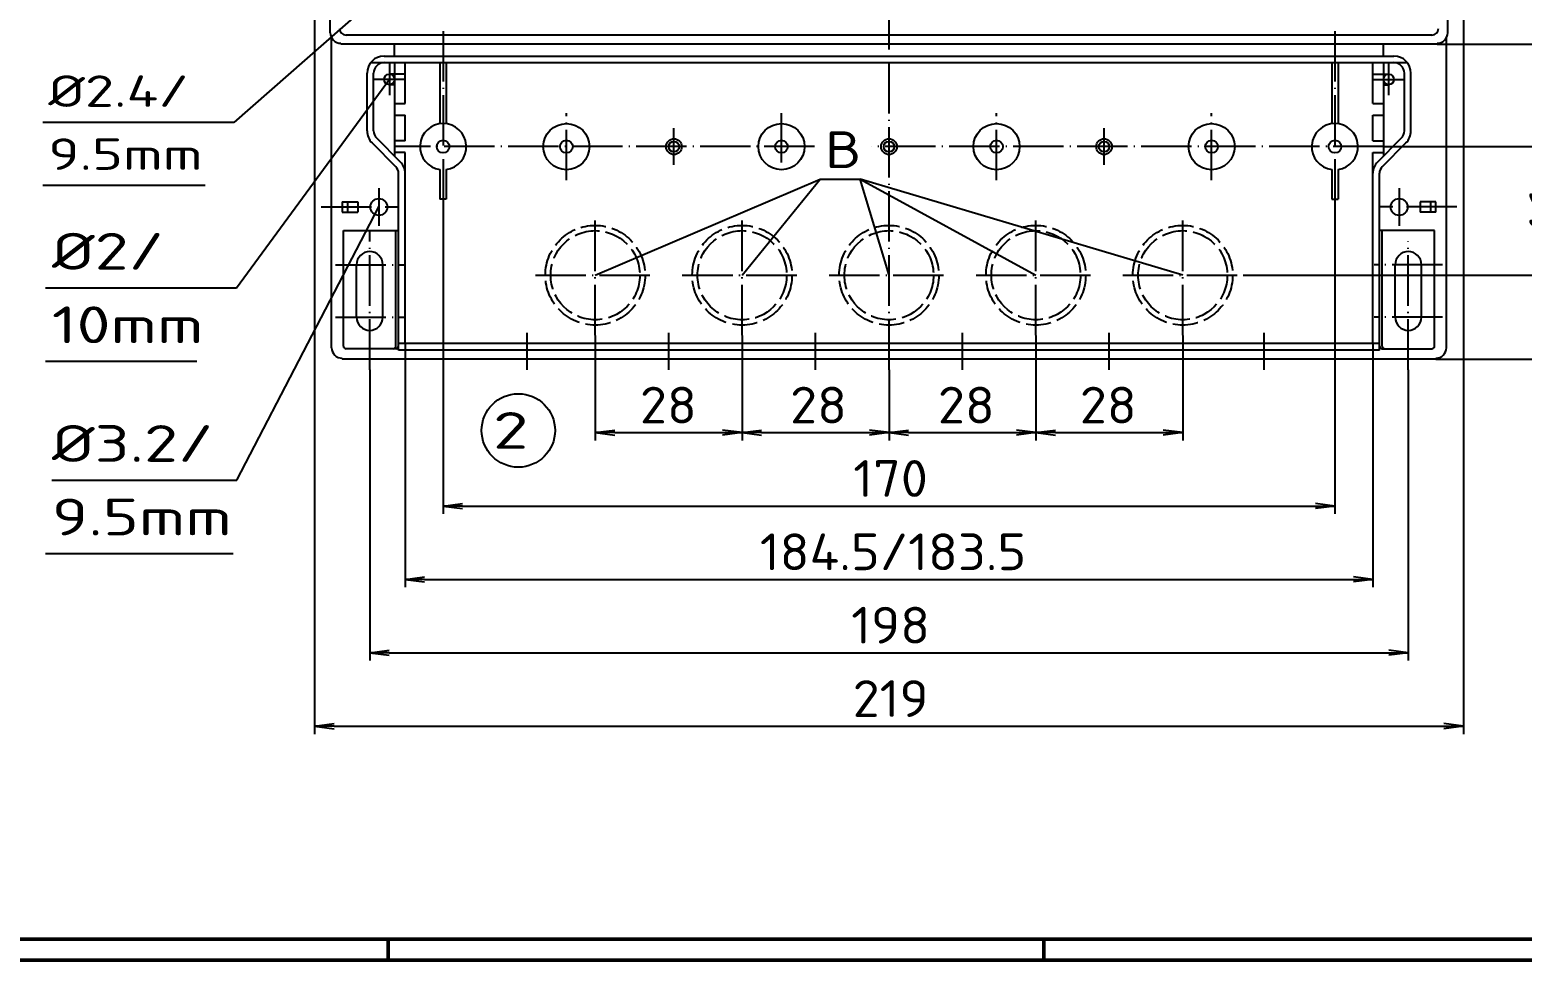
# Model space of a CAD drawing. Extents: x 1 to 840, y 1 to 593.
# Drawn here: x 267.7 to 552.2, y 1 to 178.2 of the extents above; entities that cross this region are included whole.
import ezdxf
from ezdxf.enums import TextEntityAlignment as Align

# ---------------------------------------------------------------- set-up
doc = ezdxf.new("R2010")
doc.units = 0
doc.header["$LTSCALE"] = 0.4
doc.header["$MEASUREMENT"] = 0
doc.header["$PDMODE"] = 35
doc.header["$PDSIZE"] = -2
doc.linetypes.add('ACAD_ISO02W100', pattern=[15, 12, -3])
doc.linetypes.add('ACAD_ISO04W100', pattern=[30.5, 24, -3, 0.5, -3])
doc.layers.get('0').update_dxf_attribs({"linetype": 'CONTINUOUS'})
doc.layers.get('DEFPOINTS').update_dxf_attribs({"linetype": 'CONTINUOUS'})
doc.layers.add('1', color=7, linetype='CONTINUOUS')
doc.layers.add('4', color=7, linetype='CONTINUOUS')
doc.styles.get("Standard").update_dxf_attribs({"font": 'ISOCP.shx', "width": 1.2})
doc.styles.add('STD', font='isoct.shx')
doc.dimstyles.new('PHOENIX', dxfattribs={"dimtxt": 3.5, "dimasz": 3.72, "dimexe": 1.5, "dimexo": 0, "dimgap": 2, "dimtad": 1, "dimdsep": 46, "dimtxsty": 'STANDARD', "dimblk1": '_OPEN15', "dimblk2": '_OPEN15', "dimsah": 1, "dimcen": 0, "dimclrd": 1, "dimclre": 1, "dimclrt": 5, "dimadec": 0, "dimazin": 0, "dimtfac": 0.666667, "dimtmove": 0, "dimatfit": 0, "dimldrblk": '_OPEN15', "dimfxl": 1, "dimtolj": 1, "dimarcsym": 0})

# ---------------------------------------------------------------- blocks, each defined once
blk = doc.blocks.new('_OPEN15', base_point=(1, 0))
at = {"color": 0, "linetype": 'ByBlock'}
for p, q in [((1, 0), (0, 0.132)), ((0, 0), (1, 0)), ((1, 0), (0, -0.132))]:
    blk.add_line(p, q, dxfattribs=at)
blk = doc.blocks.new('*D31')
at = {"color": 1, "linetype": 'ByBlock'}
for p, q in [((375.5, 119.98), (375.5, 99.99)), ((403.5, 119.98), (403.5, 99.99)), ((379.22, 101.49), (399.78, 101.49))]:
    blk.add_line(p, q, dxfattribs=at)
at = {"layer": 'DEFPOINTS', "color": 0, "linetype": 'ByBlock'}
for p in [(375.5, 119.98), (403.5, 119.98), (403.5, 101.49)]:
    blk.add_point(p, dxfattribs=at)
at = {"color": 1, "linetype": 'ByBlock', "xscale": 3.72, "yscale": 3.72, "zscale": 3.72, "rotation": 180}
blk.add_blockref('_OPEN15', (375.5, 101.49), dxfattribs=at)
at = {"color": 1, "linetype": 'ByBlock', "xscale": 3.72, "yscale": 3.72, "zscale": 3.72}
blk.add_blockref('_OPEN15', (403.5, 101.49), dxfattribs=at)
at = {"color": 5, "linetype": 'ByBlock', "insert": (389.44, 106.74), "char_height": 7, "attachment_point": 5}
blk.add_mtext('\\A1;28', dxfattribs=at)
blk = doc.blocks.new('*D32')
at = {"color": 1, "linetype": 'ByBlock'}
for p, q in [((403.5, 119.98), (403.5, 99.99)), ((431.5, 113.48), (431.5, 99.99)), ((407.22, 101.49), (427.78, 101.49))]:
    blk.add_line(p, q, dxfattribs=at)
at = {"layer": 'DEFPOINTS', "color": 0, "linetype": 'ByBlock'}
for p in [(403.5, 119.98), (431.5, 113.48), (431.5, 101.49)]:
    blk.add_point(p, dxfattribs=at)
at = {"color": 1, "linetype": 'ByBlock', "xscale": 3.72, "yscale": 3.72, "zscale": 3.72, "rotation": 180}
blk.add_blockref('_OPEN15', (403.5, 101.49), dxfattribs=at)
at = {"color": 1, "linetype": 'ByBlock', "xscale": 3.72, "yscale": 3.72, "zscale": 3.72}
blk.add_blockref('_OPEN15', (431.5, 101.49), dxfattribs=at)
at = {"color": 5, "linetype": 'ByBlock', "insert": (418.06, 106.74), "char_height": 7, "attachment_point": 5}
blk.add_mtext('\\A1;28', dxfattribs=at)
blk = doc.blocks.new('*D33')
at = {"color": 1, "linetype": 'ByBlock'}
for p, q in [((459.5, 119.98), (459.5, 99.99)), ((431.5, 113.48), (431.5, 99.99)), ((435.22, 101.49), (455.78, 101.49))]:
    blk.add_line(p, q, dxfattribs=at)
at = {"layer": 'DEFPOINTS', "color": 0, "linetype": 'ByBlock'}
for p in [(459.5, 119.98), (431.5, 113.48), (459.5, 101.49)]:
    blk.add_point(p, dxfattribs=at)
at = {"color": 1, "linetype": 'ByBlock', "xscale": 3.72, "yscale": 3.72, "zscale": 3.72, "rotation": 180}
blk.add_blockref('_OPEN15', (431.5, 101.49), dxfattribs=at)
at = {"color": 1, "linetype": 'ByBlock', "xscale": 3.72, "yscale": 3.72, "zscale": 3.72}
blk.add_blockref('_OPEN15', (459.5, 101.49), dxfattribs=at)
at = {"color": 5, "linetype": 'ByBlock', "insert": (446.24, 106.74), "char_height": 7, "attachment_point": 5}
blk.add_mtext('\\A1;28', dxfattribs=at)
blk = doc.blocks.new('*D34')
at = {"color": 1, "linetype": 'ByBlock'}
for p, q in [((459.5, 119.98), (459.5, 99.99)), ((487.5, 119.98), (487.5, 99.99)), ((463.22, 101.49), (483.78, 101.49))]:
    blk.add_line(p, q, dxfattribs=at)
at = {"layer": 'DEFPOINTS', "color": 0, "linetype": 'ByBlock'}
for p in [(459.5, 119.98), (487.5, 119.98), (487.5, 101.49)]:
    blk.add_point(p, dxfattribs=at)
at = {"color": 1, "linetype": 'ByBlock', "xscale": 3.72, "yscale": 3.72, "zscale": 3.72, "rotation": 180}
blk.add_blockref('_OPEN15', (459.5, 101.49), dxfattribs=at)
at = {"color": 1, "linetype": 'ByBlock', "xscale": 3.72, "yscale": 3.72, "zscale": 3.72}
blk.add_blockref('_OPEN15', (487.5, 101.49), dxfattribs=at)
at = {"color": 5, "linetype": 'ByBlock', "insert": (473.29, 106.74), "char_height": 7, "attachment_point": 5}
blk.add_mtext('\\A1;28', dxfattribs=at)
blk = doc.blocks.new('*D35')
at = {"color": 1, "linetype": 'ByBlock'}
for p, q in [((346.5, 143.98), (346.5, 86.01)), ((516.5, 143.98), (516.5, 86.01)), ((350.22, 87.51), (512.78, 87.51))]:
    blk.add_line(p, q, dxfattribs=at)
at = {"layer": 'DEFPOINTS', "color": 0, "linetype": 'ByBlock'}
for p in [(346.5, 143.98), (516.5, 143.98), (516.5, 87.51)]:
    blk.add_point(p, dxfattribs=at)
at = {"color": 1, "linetype": 'ByBlock', "xscale": 3.72, "yscale": 3.72, "zscale": 3.72, "rotation": 180}
blk.add_blockref('_OPEN15', (346.5, 87.51), dxfattribs=at)
at = {"color": 1, "linetype": 'ByBlock', "xscale": 3.72, "yscale": 3.72, "zscale": 3.72}
blk.add_blockref('_OPEN15', (516.5, 87.51), dxfattribs=at)
at = {"color": 5, "linetype": 'ByBlock', "insert": (431.81, 92.76), "char_height": 7, "attachment_point": 5}
blk.add_mtext('\\A1;170', dxfattribs=at)
blk = doc.blocks.new('*D36')
at = {"color": 1, "linetype": 'ByBlock'}
for p, q in [((339.25, 118.48), (339.25, 72.04)), ((523.75, 118.48), (523.75, 72.04)), ((342.97, 73.54), (520.03, 73.54))]:
    blk.add_line(p, q, dxfattribs=at)
at = {"layer": 'DEFPOINTS', "color": 0, "linetype": 'ByBlock'}
for p in [(339.25, 118.48), (523.75, 118.48), (523.75, 73.54)]:
    blk.add_point(p, dxfattribs=at)
at = {"color": 1, "linetype": 'ByBlock', "xscale": 3.72, "yscale": 3.72, "zscale": 3.72, "rotation": 180}
blk.add_blockref('_OPEN15', (339.25, 73.54), dxfattribs=at)
at = {"color": 1, "linetype": 'ByBlock', "xscale": 3.72, "yscale": 3.72, "zscale": 3.72}
blk.add_blockref('_OPEN15', (523.75, 73.54), dxfattribs=at)
at = {"color": 5, "linetype": 'ByBlock', "insert": (432.27, 78.79), "char_height": 7, "attachment_point": 5}
blk.add_mtext('\\A1;184.5/183.5', dxfattribs=at)
blk = doc.blocks.new('*D37')
at = {"color": 1, "linetype": 'ByBlock'}
for p, q in [((332.5, 113.48), (332.5, 58.06)), ((530.5, 113.48), (530.5, 58.06)), ((336.22, 59.56), (526.78, 59.56))]:
    blk.add_line(p, q, dxfattribs=at)
at = {"layer": 'DEFPOINTS', "color": 0, "linetype": 'ByBlock'}
for p in [(332.5, 113.48), (530.5, 113.48), (530.5, 59.56)]:
    blk.add_point(p, dxfattribs=at)
at = {"color": 1, "linetype": 'ByBlock', "xscale": 3.72, "yscale": 3.72, "zscale": 3.72, "rotation": 180}
blk.add_blockref('_OPEN15', (332.5, 59.56), dxfattribs=at)
at = {"color": 1, "linetype": 'ByBlock', "xscale": 3.72, "yscale": 3.72, "zscale": 3.72}
blk.add_blockref('_OPEN15', (530.5, 59.56), dxfattribs=at)
at = {"color": 5, "linetype": 'ByBlock', "insert": (431.81, 64.81), "char_height": 7, "attachment_point": 5}
blk.add_mtext('\\A1;198', dxfattribs=at)
blk = doc.blocks.new('*D38')
at = {"color": 1, "linetype": 'ByBlock'}
for p, q in [((322, 191.23), (322, 44.08)), ((541, 191.23), (541, 44.08)), ((325.72, 45.58), (537.28, 45.58))]:
    blk.add_line(p, q, dxfattribs=at)
at = {"layer": 'DEFPOINTS', "color": 0, "linetype": 'ByBlock'}
for p in [(322, 191.23), (541, 191.23), (541, 45.58)]:
    blk.add_point(p, dxfattribs=at)
at = {"color": 1, "linetype": 'ByBlock', "xscale": 3.72, "yscale": 3.72, "zscale": 3.72, "rotation": 180}
blk.add_blockref('_OPEN15', (322, 45.58), dxfattribs=at)
at = {"color": 1, "linetype": 'ByBlock', "xscale": 3.72, "yscale": 3.72, "zscale": 3.72}
blk.add_blockref('_OPEN15', (541, 45.58), dxfattribs=at)
at = {"color": 5, "linetype": 'ByBlock', "insert": (431.81, 50.83), "char_height": 7, "attachment_point": 5}
blk.add_mtext('\\A1;219', dxfattribs=at)
blk = doc.blocks.new('*D47')
at = {"color": 1, "linetype": 'ByBlock'}
for p, q in [((562.31, 135.2), (562.31, 151.05)), ((499, 131.48), (563.81, 131.48)), ((562.31, 115.48), (562.31, 131.48)), ((535.75, 115.48), (563.81, 115.48)), ((562.31, 111.76), (562.31, 108.04))]:
    blk.add_line(p, q, dxfattribs=at)
at = {"layer": 'DEFPOINTS', "color": 0, "linetype": 'ByBlock'}
for p in [(499, 131.48), (562.31, 131.48), (535.75, 115.48)]:
    blk.add_point(p, dxfattribs=at)
at = {"color": 1, "linetype": 'ByBlock', "xscale": 3.72, "yscale": 3.72, "zscale": 3.72}
for p, rotation in [((562.31, 131.48), 270), ((562.31, 115.48), 90)]:
    blk.add_blockref('_OPEN15', p, dxfattribs=dict(at, rotation=rotation))
at = {"color": 5, "linetype": 'ByBlock', "insert": (557.06, 144), "char_height": 7, "attachment_point": 5, "rotation": 90}
blk.add_mtext('\\A1;16', dxfattribs=at)
blk = doc.blocks.new('*D48')
at = {"color": 1, "linetype": 'ByBlock'}
for p, q in [((534, 290.48), (591.68, 290.48)), ((590.18, 159.7), (590.18, 286.76)), ((525.75, 155.98), (591.68, 155.98))]:
    blk.add_line(p, q, dxfattribs=at)
at = {"layer": 'DEFPOINTS', "color": 0, "linetype": 'ByBlock'}
for p in [(534, 290.48), (590.18, 290.48), (525.75, 155.98)]:
    blk.add_point(p, dxfattribs=at)
at = {"color": 1, "linetype": 'ByBlock', "xscale": 3.72, "yscale": 3.72, "zscale": 3.72}
for p, rotation in [((590.18, 290.48), 90), ((590.18, 155.98), 270)]:
    blk.add_blockref('_OPEN15', p, dxfattribs=dict(at, rotation=rotation))
at = {"color": 5, "linetype": 'ByBlock', "insert": (584.93, 220.02), "char_height": 7, "attachment_point": 5, "rotation": 90}
blk.add_mtext('\\A1;134.5', dxfattribs=at)
blk = doc.blocks.new('*D50')
at = {"color": 1, "linetype": 'ByBlock'}
for p, q in [((536, 300.48), (619.82, 300.48)), ((618.32, 179.2), (618.32, 296.76)), ((536, 175.48), (619.82, 175.48))]:
    blk.add_line(p, q, dxfattribs=at)
at = {"layer": 'DEFPOINTS', "color": 0, "linetype": 'ByBlock'}
for p in [(536, 300.48), (618.32, 300.48), (536, 175.48)]:
    blk.add_point(p, dxfattribs=at)
at = {"color": 1, "linetype": 'ByBlock', "xscale": 3.72, "yscale": 3.72, "zscale": 3.72}
for p, rotation in [((618.32, 300.48), 90), ((618.32, 175.48), 270)]:
    blk.add_blockref('_OPEN15', p, dxfattribs=dict(at, rotation=rotation))
at = {"color": 5, "linetype": 'ByBlock', "insert": (613.07, 238.6), "char_height": 7, "attachment_point": 5, "rotation": 90}
blk.add_mtext('\\A1;125', dxfattribs=at)
blk = doc.blocks.new('PH_GRPBLK')
at = {"layer": 'DEFPOINTS', "color": 0, "linetype": 'ACAD_ISO02W100'}
blk.add_point((0, 0), dxfattribs=at)

msp = doc.modelspace()

# ---------------------------------------------------------------- linework, layer by layer
at = {"color": 1, "linetype": 'Continuous', "lineweight": 25}
for p, q in [((375.5, 131.48), (418.36, 149.8)), ((403.5, 131.48), (418.36, 149.8)), ((418.36, 149.8), (425.999, 149.807)), ((431.5, 131.48), (425.999, 149.807)), ((425.999, 149.807), (459.5, 131.48)), ((487.5, 131.48), (425.999, 149.807))]:
    msp.add_line(p, q, dxfattribs=at)
at = {"color": 1, "linetype": 'ACAD_ISO04W100'}
for p, q in [((375.5, 120.08), (375.5, 142.88)), ((403.5, 120.08), (403.5, 142.88)), ((459.5, 120.08), (459.5, 142.88)), ((487.5, 120.08), (487.5, 142.88)), ((364.1, 131.48), (386.9, 131.48)), ((392.1, 131.48), (414.9, 131.48)), ((420.1, 131.48), (442.9, 131.48)), ((448.1, 131.48), (470.9, 131.48)), ((476.1, 131.48), (513, 131.48))]:
    msp.add_line(p, q, dxfattribs=at)
at = {"color": 3, "linetype": 'Continuous', "lineweight": 50}
msp.add_line((836, 5), (20, 5), dxfattribs=at)
at = {"color": 1, "linetype": 'Continuous', "lineweight": 50}
for p, q in [((336, 1), (336, 5)), ((461, 5), (461, 1)), ((840, 1), (1, 1))]:
    msp.add_line(p, q, dxfattribs=at)
at = {"color": 5, "linetype": 'ACAD_ISO02W100'}
for centre, radius in [((375.5, 131.48), 9.5), ((375.5, 131.48), 8.49), ((403.5, 131.48), 9.5), ((403.5, 131.48), 8.49), ((431.5, 131.48), 9.5), ((431.5, 131.48), 8.49), ((459.5, 131.48), 9.5), ((459.5, 131.48), 8.49), ((487.5, 131.48), 9.5), ((487.5, 131.48), 8.49)]:
    msp.add_circle(centre, radius, dxfattribs=at)
at = {"layer": '1', "color": 1, "linetype": 'ACAD_ISO04W100'}
for p, q in [((431.5, 113.48), (431.5, 302.48)), ((346.5, 177.968), (346.5, 143.98)), ((516.5, 177.968), (516.5, 143.98)), ((336.25, 171.78), (336.25, 165.78)), ((526.75, 171.78), (526.75, 165.78)), ((339.25, 168.78), (333.25, 168.78)), ((523.75, 168.78), (529.75, 168.78)), ((370, 149.58), (370, 162.38)), ((411, 152.98), (411, 162.38)), ((452, 149.58), (452, 162.38)), ((493, 149.58), (493, 162.38)), ((390.5, 152.48), (390.5, 159.48)), ((472.5, 152.48), (472.5, 159.48)), ((334.25, 148.08), (334.25, 140.88)), ((528.75, 148.08), (528.75, 140.88)), ((323.25, 144.48), (337.85, 144.48)), ((539.75, 144.48), (525.15, 144.48)), ((332.5, 113.48), (332.5, 139.98)), ((530.5, 113.48), (530.5, 137.98)), ((326, 133.48), (339, 133.48)), ((537, 133.48), (524, 133.48)), ((326, 123.48), (339, 123.48)), ((537, 123.48), (524, 123.48)), ((362.5, 113.48), (362.5, 120.48)), ((389.5, 113.48), (389.5, 120.48)), ((417.5, 113.48), (417.5, 120.48)), ((445.5, 113.48), (445.5, 120.48)), ((473.5, 113.48), (473.5, 120.48)), ((503, 113.48), (503, 120.48))]:
    msp.add_line(p, q, dxfattribs=at)
at = {"layer": '1', "color": 7, "linetype": 'Continuous'}
for p, q in [((325, 177.68), (325, 193.23)), ((538, 177.68), (538, 193.23)), ((325.25, 117.68), (325.25, 176.712)), ((535, 177.23), (328, 177.23)), ((537.75, 117.68), (537.75, 176.712)), ((327, 175.68), (327, 175.48)), ((536, 175.48), (327, 175.48)), ((337.25, 173.23), (337.25, 175.48)), ((525.75, 173.23), (525.75, 175.48)), ((536, 175.48), (536, 175.68)), ((332.688, 171.98), (530.312, 171.98)), ((335.25, 173.23), (527.75, 173.23)), ((337.25, 171.98), (337.25, 169.78)), ((339.25, 164.18), (339.25, 171.98)), ((339.25, 164.18), (339.25, 171.98)), ((345.9, 171.98), (345.9, 160.339)), ((347.1, 171.98), (347.1, 160.339)), ((515.9, 171.98), (515.9, 160.339)), ((517.1, 171.98), (517.1, 160.339)), ((523.75, 164.18), (523.75, 171.98)), ((525.75, 171.98), (525.75, 169.78)), ((332, 158.98), (332, 169.98)), ((333.25, 158.98), (333.25, 169.98)), ((337.25, 169.78), (336.25, 169.78)), ((339.25, 169.78), (337.25, 169.78)), ((523.75, 169.78), (525.75, 169.78)), ((525.75, 169.78), (526.75, 169.78)), ((529.75, 158.98), (529.75, 169.98)), ((531, 158.98), (531, 169.98)), ((337.25, 167.78), (336.25, 167.78)), ((337.25, 167.78), (337.25, 154.151)), ((525.75, 167.78), (526.75, 167.78)), ((525.75, 167.78), (525.75, 154.151)), ((337.25, 164.18), (339.25, 164.18)), ((523.75, 164.18), (525.75, 164.18)), ((337.25, 161.98), (339.25, 161.98)), ((339.25, 157.08), (339.25, 161.98)), ((339.25, 157.08), (339.25, 161.98)), ((523.75, 161.98), (525.75, 161.98)), ((523.75, 157.08), (523.75, 161.98)), ((332.952, 156.682), (337.487, 152.146)), ((338.371, 153.03), (333.836, 157.566)), ((339.25, 157.08), (337.25, 157.08)), ((523.75, 157.08), (525.75, 157.08)), ((524.629, 153.03), (529.164, 157.566)), ((530.048, 156.682), (525.513, 152.146)), ((339.25, 154.88), (337.25, 154.88)), ((339.25, 118.48), (339.25, 154.88)), ((339.25, 118.48), (339.25, 154.88)), ((523.75, 154.88), (525.75, 154.88)), ((523.75, 118.48), (523.75, 154.88)), ((338, 117.23), (338, 150.909)), ((345.9, 151.621), (345.9, 145.98)), ((347.1, 151.621), (347.1, 145.98)), ((515.9, 151.621), (515.9, 145.98)), ((517.1, 151.621), (517.1, 145.98)), ((525, 117.23), (525, 150.909)), ((327.25, 145.48), (330.25, 145.48)), ((327.25, 145.48), (327.25, 143.48)), ((328.25, 145.48), (328.25, 143.48)), ((330.25, 145.48), (330.25, 143.48)), ((347.1, 145.98), (345.9, 145.98)), ((515.9, 145.98), (517.1, 145.98)), ((532.75, 145.48), (532.75, 143.48)), ((535.75, 145.48), (532.75, 145.48)), ((534.75, 145.48), (534.75, 143.48)), ((535.75, 143.48), (535.75, 145.48)), ((327.25, 143.48), (330.25, 143.48)), ((535.75, 143.48), (532.75, 143.48)), ((327.5, 117.98), (327.5, 139.98)), ((327.5, 139.98), (338, 139.98)), ((337.5, 117.98), (337.5, 139.98)), ((535.5, 139.98), (525, 139.98)), ((525.5, 117.98), (525.5, 139.98)), ((535.5, 117.98), (535.5, 139.98)), ((330, 123.48), (330, 133.48)), ((335, 123.48), (335, 133.48)), ((528, 123.48), (528, 133.48)), ((533, 123.48), (533, 133.48)), ((337.5, 117.48), (328, 117.48)), ((525, 118.48), (338, 118.48)), ((525, 117.23), (338, 117.23)), ((525.5, 117.48), (535, 117.48)), ((327.25, 115.68), (327.25, 115.48)), ((535.75, 115.48), (327.25, 115.48)), ((535.75, 115.68), (535.75, 115.48))]:
    msp.add_line(p, q, dxfattribs=at)
at = {"layer": '1', "color": 1, "linetype": 'Continuous'}
for p, q in [((335, 185.48), (306.593, 160.556)), ((336.25, 168.78), (307.093, 129.04)), ((306.593, 160.556), (270.188, 160.556)), ((301.154, 148.556), (270.188, 148.556)), ((307.157, 92.426), (334.25, 144.48)), ((307.093, 129.04), (270.688, 129.04)), ((299.531, 115.04), (270.688, 115.04)), ((271.913, 92.426), (307.157, 92.426)), ((306.463, 78.426), (270.688, 78.426))]:
    msp.add_line(p, q, dxfattribs=at)
at = {"layer": '1', "color": 5, "linetype": 'ACAD_ISO02W100'}
for p, q in [((337.25, 169.78), (337.25, 167.78)), ((525.75, 169.78), (525.75, 167.78))]:
    msp.add_line(p, q, dxfattribs=at)
at = {"layer": '1', "color": 1, "linetype": 'ACAD_ISO04W100', "lineweight": 25}
for p, q in [((417.273, 155.98), (337.25, 155.98)), ((525.75, 155.98), (428.144, 155.98))]:
    msp.add_line(p, q, dxfattribs=at)
at = {"layer": '1', "color": 7, "linetype": 'Continuous'}
for centre, radius in [((336.25, 168.78), 1), ((526.75, 168.78), 1), ((370, 155.98), 4.4), ((411, 155.98), 4.4), ((452, 155.98), 4.4), ((493, 155.98), 4.4), ((346.5, 155.98), 1.2), ((370, 155.98), 1.2), ((390.5, 155.98), 1.5), ((390.5, 155.98), 1), ((411, 155.98), 1.2), ((431.5, 155.98), 1.5), ((431.5, 155.98), 1), ((452, 155.98), 1.2), ((472.5, 155.98), 1.5), ((472.5, 155.98), 1), ((493, 155.98), 1.2), ((516.5, 155.98), 1.2), ((334.25, 144.48), 1.6), ((334.25, 144.48), 1.6), ((528.75, 144.48), 1.6)]:
    msp.add_circle(centre, radius, dxfattribs=at)
at = {"layer": '1', "color": 1, "linetype": 'Continuous'}
msp.add_circle((360.839, 101.909), 7, dxfattribs=at)
at = {"layer": '1', "color": 7, "linetype": 'Continuous'}
for centre, radius, start, end in [((327, 177.68), 2, 180, 270), ((328, 178.48), 1.25, 180, 270), ((535, 178.48), 1.25, 270, 0), ((536, 177.68), 2, 270, 0), ((335.25, 169.98), 3.25, 90, 180), ((335.25, 169.98), 2, 90, 180), ((527.75, 169.98), 3.25, 0, 90), ((527.75, 169.98), 2, 0, 90), ((346.5, 155.98), 4.4, 277.83748, 262.16252), ((516.5, 155.98), 4.4, 277.83748, 262.16252), ((335.25, 158.98), 3.25, 180, 225), ((335.25, 158.98), 2, 180, 225), ((527.75, 158.98), 2, 315, 0), ((527.75, 158.98), 3.25, 315, 0), ((336.25, 150.909), 1.75, 0, 45), ((336.25, 150.909), 3, 0, 45), ((526.75, 150.909), 3, 135, 180), ((526.75, 150.909), 1.75, 135, 180), ((332.5, 133.48), 2.5, 0, 180), ((530.5, 133.48), 2.5, 0, 180), ((332.5, 123.48), 2.5, 180, 0), ((530.5, 123.48), 2.5, 180, 0), ((327.25, 117.68), 2, 180, 270), ((328, 117.98), 0.5, 180, 270), ((337, 117.98), 0.5, 270, 0), ((337.5, 117.98), 0.5, 270, 0), ((525.5, 117.98), 0.5, 180, 270), ((526, 117.98), 0.5, 180, 270), ((535, 117.98), 0.5, 270, 0), ((535.75, 117.68), 2, 270, 0)]:
    msp.add_arc(centre, radius, start, end, dxfattribs=at)

# ---------------------------------------------------------------- block references
at = {"color": 5, "linetype": 'ACAD_ISO02W100', "lineweight": 25}
msp.add_blockref('PH_GRPBLK', (429.643, 149.811), dxfattribs=at)
at = {"color": 1, "linetype": 'Continuous', "lineweight": 50}
msp.add_blockref('PH_GRPBLK', (336, 1), dxfattribs=at)

# ---------------------------------------------------------------- texts
at = {"layer": '1', "color": 5, "linetype": 'Continuous', "width": 1.5}
for s, height, p in [('%%c2.4/', 6, (271.238, 163.556)), ('9.5mm', 6, (271.238, 151.556)), ('%%c2/', 7, (271.913, 132.54)), ('10mm', 7, (271.913, 118.54)), ('%%c3.2/', 7, (271.913, 95.926)), ('9.5mm', 7, (271.913, 81.926))]:
    msp.add_text(s, height=height, dxfattribs=at).set_placement(p)
at = {"layer": '1', "color": 5, "linetype": 'Continuous', "style": 'STD', "width": 1.575}
msp.add_text('2', height=7, dxfattribs=at).set_placement((356, 98.409))
at = {"layer": '4', "color": 5, "linetype": 'ACAD_ISO02W100', "width": 1.3}
msp.add_text('B', height=7, dxfattribs=at).set_placement((419.315, 149.8), align=Align.BOTTOM_LEFT)

# ---------------------------------------------------------------- dimensions: what is measured, and where the dimension line sits
at = {"layer": '1', "color": 7, "linetype": 'Continuous'}
for base, p1, p2, picture, middle in [((618.324, 300.48), (536, 175.48), (536, 300.48), '*D50', (618.324, 238.603)), ((590.18, 290.48), (525.75, 155.98), (534, 290.48), '*D48', (590.18, 220.022)), ((562.309, 131.48), (535.75, 115.48), (499, 131.48), '*D47', (562.309, 143.999))]:
    dim = msp.add_linear_dim(base=base, p1=p1, p2=p2, angle=90, dimstyle='PHOENIX', override={"dimtxt": 7, "dimgap": 1.75}, dxfattribs=at)
    dim.commit()
    dim.dimension.update_dxf_attribs({"geometry": picture, "text_midpoint": middle, "dimtype": 160})
for base, p1, p2, picture, middle in [((541, 45.584), (322, 191.23), (541, 191.23), '*D38', (431.814, 45.584)), ((516.5, 87.512), (346.5, 143.98), (516.5, 143.98), '*D35', (431.814, 87.512)), ((403.5, 101.488), (375.5, 119.98), (403.5, 119.98), '*D31', (389.436, 101.488)), ((431.5, 101.488), (403.5, 119.98), (431.5, 113.48), '*D32', (418.064, 101.488)), ((459.5, 101.488), (431.5, 113.48), (459.5, 119.98), '*D33', (446.241, 101.488)), ((487.5, 101.488), (459.5, 119.98), (487.5, 119.98), '*D34', (473.291, 101.488)), ((530.5, 59.56), (332.5, 113.48), (530.5, 113.48), '*D37', (431.814, 59.56))]:
    dim = msp.add_linear_dim(base=base, p1=p1, p2=p2, dimstyle='PHOENIX', override={"dimtxt": 7, "dimgap": 1.75}, dxfattribs=at)
    dim.commit()
    dim.dimension.update_dxf_attribs({"geometry": picture, "text_midpoint": middle, "dimtype": 160})
dim = msp.add_linear_dim(base=(523.75, 73.536), p1=(339.25, 118.48), p2=(523.75, 118.48), text='184.5/183.5', dimstyle='PHOENIX', override={"dimtxt": 7, "dimgap": 1.75, "dimdec": 0}, dxfattribs=at)
dim.commit()
dim.dimension.update_dxf_attribs({"geometry": '*D36', "text_midpoint": (432.265, 73.536), "dimtype": 160})

doc.saveas('drawing.dxf')
